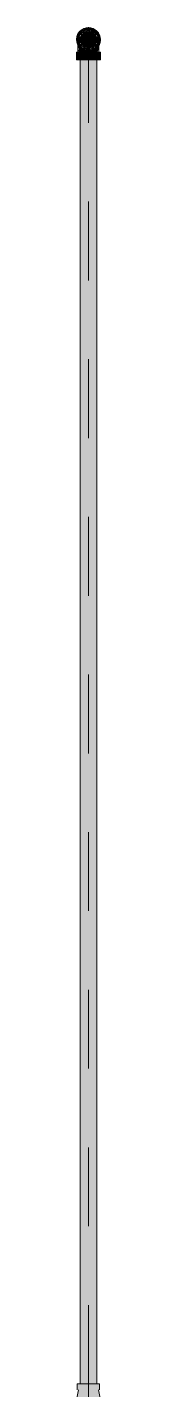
# Model space of a CAD drawing. Header units: millimetres. Extents: x -4000 to 187956, y -58990 to 162485.
# Drawn here: x 64125 to 64175, y 136731 to 139475 of the extents above; entities that cross this region are included whole.
import ezdxf

# ---------------------------------------------------------------- set-up
doc = ezdxf.new("R2010")
doc.units = ezdxf.units.MM
doc.linetypes.add('Dash 1_16_', pattern=[317.5, 158.75, -158.75])
for name, color, linetype, lineweight in [('F-SPRN', 3, 'Continuous', 9), ('P-PIPE', 3, 'Continuous', 9), ('P-PIPE-CNTR', 3, 'Continuous', 9)]:
    doc.layers.add(name, color=color, linetype=linetype, lineweight=lineweight)

# ---------------------------------------------------------------- blocks, each defined once
blk = doc.blocks.new('Sprinkler_Up - DN20-V60-FFS - TANG 1')
at = {"layer": 'F-SPRN', "transparency": 33554534}
for points in [[(-22.2, 0), (-3.9, 0.7), (-1.7, 2.9), (-1.2, 3.5), (-0.6, 4), (0.6, 4), (1.2, 3.5), (1.7, 2.9), (4.6, 0), (22.2, 0), (18, 13.1), (6.9, 21.2), (-6.9, 21.2), (-18, 13.1), (-20.5, 5.2)], [(0, -21.2), (6.9, -21.2), (18, -13.1), (22.2, 0), (3.9, -0.7), (1.7, -2.9), (1.2, -3.5), (0.6, -4), (-0.6, -4), (-1.2, -3.5), (-1.7, -2.9), (-4.6, 0), (-22.2, 0), (-18, -13.1), (-6.9, -21.2)], [(0, -16.7), (4.3, -16.1), (11.8, -11.8), (16.1, -4.3), (15, 6.3), (11.8, 11.8), (8.3, 14.4), (0, 16.7), (-4.3, 16.1), (-11.8, 11.8), (-16.1, 4.3), (-16.1, -4.3), (-11.8, -11.8), (-8.3, -14.4)], [(0, -15.6), (7.8, -13.5), (13.5, -7.8), (15.1, -4), (14.1, 6.3), (13.5, 7.8), (7.8, 13.5), (0, 15.6), (-7.8, 13.5), (-11, 11), (-15.1, 4), (-15.1, -4), (-11, -11), (-7.8, -13.5)], [(-10.9, -5.5), (-10.9, 5.4), (-14.5, 5.4), (-14.5, -5.5)], [(-7.7, -5.5), (-7.7, 5.4), (-10.9, 5.4), (-10.9, -5.5)], [(0, -5.5), (0, 5.4), (-7.7, 5.4), (-7.7, -5.5)], [(0, 0), (5.7, 0), (2.9, 4.9), (-2.9, 4.9), (-5.7, 0)], [(2.9, -4.9), (5.7, 0), (-5.7, 0), (-2.9, -4.9)], [(-4.6, 0), (4.6, 0), (0, 4.6)], [(0, -4.6), (4.6, 0), (-4.6, 0)], [(0, -2.6), (1.3, 0), (-1.8, 0)], [(-1.3, 0), (1.8, 0), (0, 2.6)], [(7.7, -5.5), (7.7, 5.4), (0, 5.4), (0, -5.5)], [(10.9, -5.5), (10.9, 5.4), (7.7, 5.4), (7.7, -5.5)], [(14.5, -5.5), (14.5, 5.4), (10.9, 5.4), (10.9, -5.5)]]:
    blk.add_hatch(color=1, dxfattribs=at).paths.add_polyline_path(points)
at = {"layer": 'F-SPRN', "color": 1}
for p, q in [((-11.5, 5.4), (-14.5, 5.4)), ((-14.5, 5.4), (-11.3, 5.4)), ((-14.5, 5.4), (-14.5, 3.7)), ((-14.5, 3.3), (-14.5, 0)), ((-11.5, 5.4), (-11.5, 4)), ((-10.9, 1.9), (-10.9, 3.6)), ((-10.8, 5.4), (-8, 5.4)), ((-8.1, 5.4), (-10.8, 5.4)), ((-8.1, 5.4), (-8.1, 2.8)), ((-8.1, 2.5), (-8.1, 0.7)), ((-7.7, 4.8), (-7.7, 2.7)), ((-7.7, 4.8), (-7.7, 2.7)), ((-7.7, 2.1), (-7.7, 0.5)), ((-7.7, 2.1), (-7.7, 0.5)), ((-6.7, 5.4), (-4.7, 5.4)), ((-5.8, 3.8), (-5.8, 2.2)), ((-2.1, 0), (-2.1, 0)), ((-2.1, 0), (-2.1, -0.1)), ((0, 2.1), (-0.1, 2.1)), ((2.1, 0), (2.1, 0.1)), ((2.1, 0), (2.1, 0)), ((4.7, 5.4), (6.5, 5.4)), ((7.7, 5.4), (10.8, 5.4)), ((7.7, 5.2), (7.7, 2.7)), ((7.7, 5.2), (7.7, 2.7)), ((7.7, 2.3), (7.7, 0.5)), ((7.7, 2.3), (7.7, 0.5)), ((10.8, 5.4), (8.1, 5.4)), ((8.1, 5.4), (8.1, 2.8)), ((8.1, 2.5), (8.1, 0.4)), ((10.9, 5.4), (14.5, 5.4)), ((10.9, 3.6), (10.9, 0.2)), ((14.5, 5.4), (11.5, 5.4)), ((11.5, 5.4), (11.5, 4)), ((11.5, 3), (11.5, 0.2)), ((14.5, 5.4), (14.5, -5.5)), ((-14.5, -1.3), (-14.5, -3.7)), ((-11.1, -5.5), (-14.5, -5.5)), ((-14.5, -5.5), (-11.5, -5.5)), ((-10.9, -2.6), (-10.9, -1.3)), ((-10.8, -5.5), (-8.1, -5.5)), ((-7.8, -5.5), (-10.8, -5.5)), ((-8.1, -4.2), (-8.1, -5.5)), ((-7.7, -2.7), (-7.7, -4)), ((-7.7, -2.7), (-7.7, -4)), ((-7, -5.5), (-5.8, -5.5)), ((-4.8, -5.5), (-7, -5.5)), ((-5.8, -2.3), (-5.8, -3.8)), ((0, -2.1), (0.1, -2.1)), ((7, -5.5), (4.8, -5.5)), ((5.8, -2.2), (5.8, -3.8)), ((5.8, -5.5), (7, -5.5)), ((7.7, -0.5), (7.7, -2.3)), ((7.7, -0.5), (7.7, -2.3)), ((7.7, -2.7), (7.7, -5.4)), ((7.7, -2.7), (7.7, -5.4)), ((10.8, -5.5), (7.7, -5.5)), ((8.1, -0.4), (8.1, -2.5)), ((8.1, -2.8), (8.1, -5.5)), ((8.1, -5.5), (10.8, -5.5)), ((10.9, -0.2), (10.9, -3.6)), ((14.5, -5.5), (10.9, -5.5)), ((11.5, -0.2), (11.5, -3)), ((11.5, -4), (11.5, -5.5)), ((11.5, -5.5), (14.5, -5.5))]:
    blk.add_line(p, q, dxfattribs=at)
at = {"layer": 'F-SPRN', "color": 1, "flags": 128}
for points in [[(-0.6, 2), (-0.7, 2), (-0.8, 1.9), (-0.9, 1.9), (-0.9, 1.9), (-1, 1.8), (-1.1, 1.8), (-1.2, 1.7), (-1.2, 1.7), (-1.3, 1.6), (-1.4, 1.6), (-1.4, 1.5), (-1.5, 1.5), (-1.5, 1.4), (-1.6, 1.3), (-1.6, 1.3), (-1.7, 1.2), (-1.7, 1.1), (-1.8, 1.1), (-1.8, 1), (-1.9, 0.9), (-1.9, 0.8), (-1.9, 0.8), (-2, 0.7), (-2, 0.6), (-2, 0.5), (-2, 0.5), (-2, 0.4), (-2.1, 0.3), (-2.1, 0.2), (-2.1, 0.1), (-2.1, 0)], [(-0.5, 2), (-0.6, 2), (-0.6, 2)], [(-0.1, 2.1), (-0.1, 2.1), (-0.2, 2.1), (-0.3, 2.1), (-0.4, 2), (-0.5, 2)], [(2.1, 0.1), (2.1, 0.2), (2.1, 0.2), (2.1, 0.3), (2, 0.4), (2, 0.5), (2, 0.6), (2, 0.7), (1.9, 0.7), (1.9, 0.8), (1.9, 0.9), (1.8, 1), (1.8, 1), (1.8, 1.1), (1.7, 1.2), (1.7, 1.2), (1.6, 1.3), (1.6, 1.4), (1.5, 1.4), (1.4, 1.5), (1.4, 1.5), (1.3, 1.6), (1.3, 1.7), (1.2, 1.7), (1.1, 1.7), (1.1, 1.8), (1, 1.8), (0.9, 1.9), (0.8, 1.9), (0.8, 1.9), (0.7, 2), (0.6, 2), (0.5, 2), (0.4, 2), (0.4, 2), (0.3, 2.1), (0.2, 2.1), (0.1, 2.1), (0, 2.1)], [(-2.1, -0.1), (-2.1, -0.2), (-2.1, -0.2), (-2.1, -0.3)], [(-2.1, -0.3), (-2, -0.4), (-2, -0.5), (-2, -0.6), (-2, -0.7), (-1.9, -0.7), (-1.9, -0.8), (-1.9, -0.9), (-1.8, -1), (-1.8, -1), (-1.8, -1.1), (-1.7, -1.2), (-1.7, -1.2), (-1.6, -1.3), (-1.6, -1.4), (-1.5, -1.4), (-1.4, -1.5), (-1.4, -1.5), (-1.3, -1.6), (-1.3, -1.7), (-1.2, -1.7), (-1.1, -1.7), (-1.1, -1.8), (-1, -1.8), (-0.9, -1.9), (-0.8, -1.9), (-0.8, -1.9), (-0.7, -2), (-0.6, -2), (-0.5, -2), (-0.4, -2), (-0.4, -2), (-0.3, -2.1), (-0.2, -2.1), (-0.1, -2.1), (0, -2.1)], [(0.1, -2.1), (0.1, -2.1), (0.2, -2.1), (0.3, -2.1), (0.4, -2), (0.5, -2), (0.6, -2), (0.6, -2), (0.7, -2), (0.8, -1.9), (0.9, -1.9), (0.9, -1.9), (1, -1.8), (1.1, -1.8), (1.2, -1.7), (1.2, -1.7), (1.3, -1.6), (1.4, -1.6), (1.4, -1.5), (1.5, -1.5), (1.5, -1.4), (1.6, -1.3), (1.6, -1.3), (1.7, -1.2), (1.7, -1.1), (1.8, -1.1), (1.8, -1), (1.9, -0.9), (1.9, -0.8), (1.9, -0.8), (2, -0.7), (2, -0.6), (2, -0.5), (2, -0.5), (2, -0.4), (2.1, -0.3), (2.1, -0.2), (2.1, -0.1), (2.1, 0)]]:
    blk.add_lwpolyline(points, dxfattribs=at)
at = {"layer": 'F-SPRN', "color": 1}
for radius, start, end in [(22.2, 360, 180), (21.9, 165.6773, 179.2615), (21.9, 144.7698, 162.401), (21.9, 126.6942, 143.2701), (16.7, 167.6802, 180), (16.7, 167.6802, 180), (16.7, 157.6142, 164.9693), (16.7, 157.6142, 164.9693), (15.6, 166.4265, 180), (15.6, 166.4265, 180), (15.6, 156.3845, 165), (15.6, 156.3845, 165), (16.7, 136.7213, 149.931), (16.7, 136.7213, 149.931), (15.6, 150.9409, 156.0102), (15.6, 150.9409, 156.0102), (15.6, 138.4214, 150), (15.6, 138.4214, 150), (21.9, 108.2621, 125.7507), (16.7, 121.4181, 130.5751), (16.7, 121.4181, 130.5751), (15.6, 120.5262, 133.2078), (15.6, 120.5262, 133.2078), (16.7, 106.5995, 120), (16.7, 106.5995, 120), (15.6, 114.4363, 119.9813), (15.6, 114.4363, 119.9813), (21.9, 99.348, 107.901), (4.63, 155.7832, 180), (4.63, 155.7832, 180), (16.7, 96.4143, 105), (16.7, 96.4143, 105), (4.63, 109.0192, 138.2703), (4.63, 109.0192, 138.2703), (21.9, 90.145, 98.8503), (15.6, 95.5762, 100.6843), (15.6, 95.5762, 100.6843), (2.56, 109.0192, 168.8278), (2.56, 109.0192, 168.8278), (2.04, 109.0192, 180), (16.7, 83.0684, 90), (16.7, 83.0684, 90), (4.63, 17.9592, 90), (4.63, 17.9592, 90), (3.81, 57.0577, 90), (2.56, 14.5599, 90), (2.56, 14.5599, 90), (2.04, 10.4703, 90), (21.9, 72.5583, 89.4624), (15.6, 75.573, 80.5892), (15.6, 75.573, 80.5892), (3.81, 16.1605, 43.8358), (15.6, 67.5614, 74.5481), (15.6, 67.5614, 74.5481), (16.7, 60, 75), (16.7, 60, 75), (15.6, 60.0187, 65.5637), (15.6, 60.0187, 65.5637), (21.9, 54.2493, 71.7379), (15.6, 46.7922, 60), (15.6, 46.7922, 60), (16.7, 49.4249, 58.5819), (16.7, 49.4249, 58.5819), (15.6, 30, 41.5786), (15.6, 30, 41.5786), (16.7, 30, 43.2787), (16.7, 30, 43.2787), (21.9, 36.7299, 53.3058), (15.6, 23.9898, 29.5646), (15.6, 23.9898, 29.5646), (15.6, 15, 23.6155), (15.6, 15, 23.6155), (15.6, 360, 13.6618), (15.6, 0, 13.6618), (16.7, 15, 22.3858), (16.7, 15, 22.3858), (16.7, 360, 12.3198), (16.7, 0, 12.3198), (21.9, 17.599, 35.2302), (21.9, 0.7385, 14.3227), (22.2, 180, 360), (21.9, 180.7385, 194.3227), (21.9, 195.1849, 215.2302), (21.9, 216.7299, 233.3058), (16.7, 180, 192.3198), (16.7, 180, 192.3198), (16.7, 195.0307, 204.6121), (16.7, 195.0307, 204.6121), (15.6, 181.9082, 193.6618), (15.6, 181.9082, 193.6618), (15.6, 197.3339, 209.5646), (15.6, 197.3339, 209.5646), (16.7, 210.069, 223.2787), (16.7, 210.069, 223.2787), (15.6, 212.5472, 221.5786), (15.6, 212.5472, 221.5786), (21.9, 234.2493, 251.7379), (16.7, 229.4249, 238.5819), (16.7, 229.4249, 238.5819), (15.6, 233.795, 240), (15.6, 233.795, 240), (16.7, 240, 255), (16.7, 240, 255), (15.6, 240.0187, 254.5481), (15.6, 240.0187, 254.5481), (21.9, 252.5583, 269.4624), (4.63, 197.9592, 0), (4.63, 197.9592, 360), (15.6, 255, 267.64), (15.6, 255, 267.64), (3.81, 196.1605, 360), (2.56, 191.1677, 0), (2.56, 191.1677, 360), (2.04, 190.4703, 0), (16.7, 263.0684, 270), (16.7, 263.0684, 270), (21.9, 270.145, 278.8503), (15.6, 275.5762, 280.6843), (15.6, 275.5762, 280.6843), (16.7, 276.4143, 285), (16.7, 276.4143, 285), (21.9, 279.348, 287.901), (16.7, 286.5995, 300), (16.7, 286.5995, 300), (15.6, 294.4363, 299.9813), (15.6, 294.4363, 299.9813), (21.9, 288.2621, 305.7507), (15.6, 300, 313.2078), (15.6, 300, 313.2078), (16.7, 301.4181, 310.5751), (16.7, 301.4181, 310.5751), (15.6, 318.4214, 330), (15.6, 318.4214, 330), (16.7, 316.7213, 330), (16.7, 316.7213, 330), (21.9, 306.6942, 323.2701), (15.6, 330.4354, 345), (15.6, 330.4354, 336.3845), (15.6, 339.6139, 345), (15.6, 346.3382, 360), (15.6, 346.3382, 360), (16.7, 335.3879, 345), (16.7, 335.3879, 345), (16.7, 347.6802, 360), (16.7, 347.6802, 360), (21.9, 324.7698, 344.8151), (21.9, 345.6773, 359.2615)]:
    blk.add_arc((0, 0), radius, start, end, dxfattribs=at)
blk = doc.blocks.new('Steel_Elbow_Threaded_HoaPhat - Standard-V100-FFS - TANG 1')
at = {"layer": 'P-PIPE', "lineweight": 13, "transparency": 33554534}
for points in [[(64150, 139426), (64156.2, 139426.8), (64162.1, 139429.2), (64167.1, 139433), (64170.9, 139438), (64173.3, 139443.8), (64174.1, 139450.1), (64173.3, 139456.4), (64170.9, 139462.1), (64167.1, 139467.1), (64162.1, 139471), (64156.2, 139473.4), (64150, 139474.2), (64143.8, 139473.4), (64137.9, 139471), (64133, 139467.1), (64129.1, 139462.1), (64126.7, 139456.3), (64125.9, 139450.1), (64126.7, 139443.8), (64129.1, 139438), (64133, 139433), (64137.9, 139429.2), (64143.8, 139426.8)], [(64133, 139409.5), (64150, 139409.5), (64150, 139424.7), (64125.9, 139424.7), (64126.7, 139409.5), (64129.1, 139409.5)], [(64174.1, 139409.5), (64173.3, 139424.7), (64150, 139424.7), (64150, 139409.5), (64173.3, 139409.5)]]:
    blk.add_hatch(color=1, dxfattribs=at).paths.add_polyline_path(points)
h = blk.add_hatch(color=1, dxfattribs=at)
h.paths.add_polyline_path([(64133.1, 139434.9), (64130.5, 139439.5), (64131.4, 139435.6)])
h.paths.add_polyline_path([(64130.4, 139424.7), (64150, 139424.7), (64150, 139428.9), (64142.8, 139430.2), (64144.1, 139428.3), (64136.6, 139433), (64132.6, 139437.1), (64133.8, 139431.9), (64131.4, 139435.6), (64129.1, 139441.6), (64129.4, 139433), (64130.5, 139433.3), (64130.6, 139429.2), (64129.3, 139428.9)])
h = blk.add_hatch(color=1, dxfattribs=at)
h.paths.add_polyline_path([(64157.2, 139430.2), (64159.7, 139430.2), (64155.9, 139428.3)])
h.paths.add_polyline_path([(64168.3, 139424.7), (64169.7, 139428.5), (64169.9, 139435.9), (64170.2, 139440), (64168.8, 139439.5), (64162.8, 139432.6), (64157.2, 139430.2), (64150, 139428.9), (64150, 139424.7), (64166, 139424.7)])
h.paths.add_polyline_path([(64165.7, 139433.4), (64166.1, 139435.6), (64168.2, 139436.4)])
at = {"layer": 'P-PIPE', "color": 20, "lineweight": 13}
for p, q in [((64134.7, 139464.7), (64135.3, 139465.3)), ((64136.5, 139466.4), (64137.2, 139466.9)), ((64137.2, 139466.9), (64137.9, 139467.4)), ((64139.3, 139468.3), (64140, 139468.7)), ((64141.6, 139469.5), (64142.3, 139469.8)), ((64142.3, 139469.8), (64143.1, 139470.1)), ((64149.8, 139471.2), (64150, 139471.2)), ((64152.5, 139471.1), (64153.4, 139471)), ((64161.2, 139468), (64161.9, 139467.5)), ((64164.6, 139465.4), (64165.2, 139464.8)), ((64128.9, 139450.1), (64128.9, 139450.1)), ((64128.9, 139442.9), (64128.9, 139443.6)), ((64128.9, 139442.2), (64128.9, 139442.9)), ((64128.9, 139439), (64128.9, 139439.8)), ((64128.9, 139438.2), (64128.9, 139439)), ((64129, 139452.6), (64129.1, 139453.5)), ((64129.5, 139455.1), (64129.7, 139455.9)), ((64133, 139462.7), (64133.6, 139463.4)), ((64166.3, 139463.6), (64166.8, 139462.9)), ((64166.8, 139462.9), (64167.3, 139462.2)), ((64167.3, 139462.2), (64167.8, 139461.5)), ((64167.8, 139461.5), (64168.2, 139460.8)), ((64168.2, 139460.8), (64168.7, 139460.1)), ((64168.7, 139460.1), (64169, 139459.3)), ((64169, 139459.3), (64169.4, 139458.5)), ((64170.3, 139456.2), (64170.5, 139455.3)), ((64170.8, 139453.7), (64171, 139452.8)), ((64171.1, 139451.2), (64171.1, 139450.3)), ((64171.1, 139450.3), (64171.2, 139450.1)), ((64171.2, 139450.1), (64171.2, 139450.1)), ((64171.2, 139445.1), (64171.2, 139444.4)), ((64171.2, 139444.4), (64171.2, 139443.8)), ((64171.2, 139443.8), (64171.2, 139443.1)), ((64171.2, 139439.2), (64171.2, 139438.4)), ((64125.9, 139424.7), (64125.9, 139409.5)), ((64130.3, 139424.7), (64125.9, 139424.7)), ((64150, 139424.7), (64125.9, 139424.7)), ((64128.9, 139424.7), (64142.8, 139424.7)), ((64130.1, 139424.7), (64131.7, 139424.7)), ((64133, 139424.7), (64130.3, 139424.7)), ((64131.7, 139424.7), (64132.8, 139424.7)), ((64133.8, 139424.7), (64136.4, 139424.7)), ((64142.7, 139424.7), (64134, 139424.7)), ((64136.4, 139424.7), (64142.8, 139424.7)), ((64143.7, 139424.7), (64150, 139424.7)), ((64143.7, 139424.7), (64150, 139424.7)), ((64150, 139424.7), (64143.8, 139424.7)), ((64156.2, 139424.7), (64150, 139424.7)), ((64174.1, 139424.7), (64150, 139424.7)), ((64150, 139424.7), (64156.3, 139424.7)), ((64150, 139424.7), (64156.3, 139424.7)), ((64157.2, 139424.7), (64163.6, 139424.7)), ((64157.2, 139424.7), (64171.2, 139424.7)), ((64166, 139424.7), (64157.3, 139424.7)), ((64163.6, 139424.7), (64166.2, 139424.7)), ((64168.5, 139424.7), (64167.1, 139424.7)), ((64167.2, 139424.7), (64168.3, 139424.7)), ((64174.1, 139424.7), (64168.5, 139424.7)), ((64174.1, 139409.5), (64174.1, 139424.7)), ((64125.9, 139409.5), (64133, 139409.5)), ((64125.9, 139409.5), (64150, 139409.5)), ((64133.8, 139409.5), (64137.9, 139409.5)), ((64138.2, 139409.5), (64150, 139409.5)), ((64150, 139409.5), (64161.8, 139409.5)), ((64150, 139409.5), (64174.1, 139409.5)), ((64162.1, 139409.5), (64166.2, 139409.5)), ((64167.1, 139409.5), (64174.1, 139409.5))]:
    blk.add_line(p, q, dxfattribs=at)
at = {"layer": 'P-PIPE', "color": 20, "lineweight": 13, "flags": 128}
for points in [[(64135.3, 139465.3), (64135.9, 139465.8), (64136.5, 139466.4)], [(64137.9, 139467.4), (64138.6, 139467.9), (64139.3, 139468.3)], [(64140, 139468.7), (64140.8, 139469.1), (64141.6, 139469.5)], [(64143.1, 139470.1), (64143.9, 139470.3), (64144.8, 139470.6)], [(64144.8, 139470.6), (64145.6, 139470.8), (64146.4, 139470.9)], [(64146.4, 139470.9), (64147.2, 139471.1), (64148.1, 139471.1)], [(64148.1, 139471.1), (64148.9, 139471.2), (64149.8, 139471.2)], [(64150, 139471.2), (64150.8, 139471.2), (64151.7, 139471.2), (64152.5, 139471.1)], [(64153.4, 139471), (64154.2, 139470.8), (64155, 139470.6)], [(64155, 139470.6), (64155.8, 139470.4), (64156.7, 139470.2)], [(64156.7, 139470.2), (64157.5, 139469.9), (64158.2, 139469.6), (64159, 139469.2), (64159.8, 139468.8)], [(64159.8, 139468.8), (64160.5, 139468.4), (64161.2, 139468)], [(64161.9, 139467.5), (64162.6, 139467.1), (64163.3, 139466.5)], [(64163.3, 139466.5), (64163.9, 139466), (64164.6, 139465.4)], [(64165.2, 139464.8), (64165.8, 139464.2), (64166.3, 139463.6)], [(64128.9, 139450.1), (64128.9, 139450.9), (64128.9, 139451.8), (64129, 139452.6)], [(64128.9, 139449.7), (64128.9, 139449.9), (64128.9, 139450), (64128.9, 139450.1)], [(64128.9, 139449.3), (64128.9, 139449.5), (64128.9, 139449.7)], [(64128.9, 139448.4), (64128.9, 139448.7), (64128.9, 139449), (64128.9, 139449.3)], [(64128.9, 139447.5), (64128.9, 139448), (64128.9, 139448.4)], [(64128.9, 139446.1), (64128.9, 139446.6), (64128.9, 139447.1), (64128.9, 139447.5)], [(64128.9, 139444.9), (64128.9, 139445.5), (64128.9, 139446.1)], [(64128.9, 139443.6), (64128.9, 139444.3), (64128.9, 139444.9)], [(64128.9, 139439.8), (64128.9, 139440.6), (64128.9, 139441.4), (64128.9, 139442.2)], [(64128.9, 139424.7), (64128.9, 139425.7), (64128.9, 139426.7), (64128.9, 139427.7), (64128.9, 139428.7), (64128.9, 139429.7), (64128.9, 139430.7), (64128.9, 139431.7), (64128.9, 139432.7), (64128.9, 139433.6), (64128.9, 139434.6), (64128.9, 139435.5), (64128.9, 139436.4), (64128.9, 139437.3), (64128.9, 139438.2)], [(64129.1, 139453.5), (64129.3, 139454.3), (64129.5, 139455.1)], [(64129.7, 139455.9), (64129.9, 139456.7), (64130.2, 139457.5), (64130.5, 139458.3), (64130.9, 139459.1), (64131.2, 139459.9)], [(64131.2, 139459.9), (64131.6, 139460.6), (64132.1, 139461.3)], [(64132.1, 139461.3), (64132.5, 139462), (64133, 139462.7)], [(64133.6, 139463.4), (64134.1, 139464), (64134.7, 139464.7)], [(64169.4, 139458.5), (64169.7, 139457.8), (64170, 139457), (64170.3, 139456.2)], [(64170.5, 139455.3), (64170.7, 139454.5), (64170.8, 139453.7)], [(64171, 139452.8), (64171.1, 139452), (64171.1, 139451.2)], [(64171.2, 139450.1), (64171.2, 139450), (64171.2, 139449.9), (64171.2, 139449.8), (64171.2, 139449.6)], [(64171.2, 139449.6), (64171.2, 139449.4), (64171.2, 139449.1)], [(64171.2, 139449.1), (64171.2, 139448.8), (64171.2, 139448.5), (64171.2, 139448.1)], [(64171.2, 139448.1), (64171.2, 139447.7), (64171.2, 139447.2)], [(64171.2, 139447.2), (64171.2, 139446.7), (64171.2, 139446.2)], [(64171.2, 139446.2), (64171.2, 139445.6), (64171.2, 139445.1)], [(64171.2, 139443.1), (64171.2, 139442.4), (64171.2, 139441.6), (64171.2, 139440.9), (64171.2, 139440.1), (64171.2, 139439.2)], [(64171.2, 139438.4), (64171.2, 139437.5), (64171.2, 139436.6), (64171.2, 139435.7), (64171.2, 139434.8), (64171.2, 139433.9), (64171.2, 139432.9), (64171.2, 139432), (64171.2, 139431), (64171.2, 139430), (64171.2, 139429), (64171.2, 139428), (64171.2, 139427), (64171.2, 139426), (64171.2, 139424.9), (64171.2, 139424.7)]]:
    blk.add_lwpolyline(points, dxfattribs=at)
at = {"layer": 'P-PIPE', "color": 20, "lineweight": 13}
for radius, start, end in [(24.1, 90, 270), (24.1, 90, 164.8633), (21.1, 130, 141.5729), (21.1, 112.9314, 123.6981), (21.1, 99.9303, 104.963), (21.1, 91.1041, 98.9613), (24.1, 285, 90), (24.1, 270, 90), (21.1, 75.037, 90), (21.1, 54.2198, 67.6765), (21.1, 38.4271, 50), (24.1, 165, 270), (24.1, 164.8633, 165), (21.1, 172.2328, 178.0289), (21.1, 181.9562, 187.2796), (21.1, 165.7343, 170), (21.1, 195.0335, 203.6422), (21.1, 154.6252, 162.3991), (21.1, 205.3678, 209.9924), (21.1, 150.0026, 154.1966), (21.1, 213.7408, 218.4146), (21.1, 321.5854, 326.2592), (21.1, 25.3748, 29.9974), (21.1, 330.0076, 334.6322), (21.1, 17.6009, 24.7351), (21.1, 336.3578, 344.9665), (21.1, 10, 14.2657), (21.1, 345.7465, 350), (21.1, 1.9711, 7.7672), (21.1, 352.7204, 358.0438), (21.1, 218.9512, 230), (21.1, 234.1976, 239.9895), (21.1, 240.7988, 247.0623), (21.1, 255.0343, 270), (21.1, 270, 275.2662), (24.1, 270, 285), (21.1, 279.9464, 284.9657), (21.1, 292.3295, 305.8024), (21.1, 310, 321.0488)]:
    blk.add_arc((64150, 139450.1), radius, start, end, dxfattribs=at)
blk = doc.blocks.new('Steel_Transition_Threaded_HoaPhat - Standard-V101-FFS - TANG 1')
at = {"layer": 'P-PIPE', "lineweight": 13, "transparency": 33554534}
h = blk.add_hatch(color=1, dxfattribs=at)
h.paths.add_polyline_path([(64150, 139427.6), (64155.8, 139428.4), (64161.3, 139430.6), (64165.9, 139434.2), (64169.5, 139438.8), (64171.7, 139444.3), (64172.5, 139450.1), (64171.5, 139456.4), (64169.5, 139461.3), (64165.9, 139466), (64161.3, 139469.6), (64155.8, 139471.8), (64150, 139472.6), (64144.2, 139471.8), (64138.8, 139469.6), (64134.1, 139466), (64130.5, 139461.3), (64128.3, 139455.9), (64127.5, 139450.1), (64128.3, 139444.3), (64130.5, 139438.8), (64134.1, 139434.2), (64138.8, 139430.6), (64144.2, 139428.4)])
h.paths.add_polyline_path([(64150, 139430), (64144.8, 139430.7), (64140, 139432.7), (64135.8, 139435.9), (64132.6, 139440), (64130.6, 139444.9), (64129.9, 139450.1), (64131, 139456.4), (64132.6, 139460.1), (64135.8, 139464.3), (64140, 139467.5), (64144.8, 139469.5), (64150, 139470.2), (64155.2, 139469.5), (64160.1, 139467.5), (64164.2, 139464.3), (64169, 139456.4), (64169.4, 139455.3), (64170.1, 139450.1), (64169.4, 139444.9), (64167.4, 139440), (64164.2, 139435.9), (64160.1, 139432.7), (64155.2, 139430.7)])
for points in [[(64150, 139430), (64150, 139433.7), (64141.8, 139435.9), (64135.8, 139441.9), (64133.6, 139450.1), (64135.8, 139458.3), (64141.8, 139464.3), (64150, 139466.5), (64150, 139470.2), (64144.8, 139469.5), (64140, 139467.5), (64135.8, 139464.3), (64131, 139456.4), (64130.6, 139455.3), (64129.9, 139450.1), (64130.6, 139444.9), (64132.6, 139440), (64135.8, 139435.9), (64140, 139432.7), (64144.8, 139430.7)], [(64150, 139431.6), (64154.8, 139432.2), (64159.3, 139434.1), (64163.1, 139437), (64166, 139440.8), (64167.9, 139445.3), (64168.5, 139450.1), (64167.2, 139456.4), (64166, 139459.3), (64163.1, 139463.2), (64159.3, 139466.1), (64154.8, 139468), (64150, 139468.6), (64145.2, 139468), (64140.8, 139466.1), (64136.9, 139463.2), (64132.8, 139456.4), (64132.1, 139454.9), (64131.5, 139450.1), (64132.1, 139445.3), (64134, 139440.8), (64136.9, 139437), (64140.8, 139434.1), (64145.2, 139432.2)], [(64150, 139430), (64155.2, 139430.7), (64160.1, 139432.7), (64164.2, 139435.9), (64167.4, 139440), (64169.4, 139444.9), (64170.1, 139450.1), (64169, 139456.4), (64167.4, 139460.1), (64164.2, 139464.3), (64160.1, 139467.5), (64155.2, 139469.5), (64150, 139470.2), (64150, 139466.5), (64158.2, 139464.3), (64164.2, 139458.3), (64166.4, 139450.1), (64164.2, 139441.9), (64158.2, 139435.9), (64150, 139433.7)]]:
    blk.add_hatch(color=1, dxfattribs=at).paths.add_polyline_path(points)
at = {"layer": 'P-PIPE', "color": 20, "lineweight": 13}
for radius, start, end in [(22.5, 90, 270), (22.5, 90, 165), (20.1, 128.8856, 148.1553), (18.5, 123.4976, 133.2041), (18.5, 123.4976, 133.2041), (20.1, 109.6859, 125.0043), (18.5, 106.819, 120), (18.5, 106.819, 120), (16.4, 115.1607, 120), (16.4, 107.4657, 111.9681), (20.1, 100.9975, 105), (18.5, 91.4353, 103.2046), (18.5, 91.4353, 103.2046), (16.4, 96.2132, 104.6042), (20.1, 90.5246, 98.5089), (22.5, 315, 90), (22.5, 270, 90), (18.5, 78.0986, 90), (18.5, 78.0986, 90), (20.1, 75.0607, 87.9279), (18.5, 60, 75), (18.5, 60, 75), (16.4, 66.9681, 72.9388), (20.1, 54.9957, 75), (18.5, 46.7959, 56.5024), (18.5, 46.7959, 56.5024), (20.1, 31.8447, 51.1144), (22.5, 165, 180), (22.5, 180, 195), (22.5, 195, 270), (20.1, 166.0499, 193.9501), (20.1, 161.6229, 165), (20.1, 197.2551, 210), (20.1, 150, 161.6229), (18.5, 166.5939, 193.4061), (18.5, 166.5939, 180), (18.5, 180, 193.4061), (18.5, 159.9387, 165), (18.5, 159.9387, 165), (18.5, 195, 202.3768), (18.5, 195, 202.3768), (20.1, 211.8447, 231.1144), (16.4, 168.5467, 178.9063), (16.4, 184.8393, 191.4533), (18.5, 136.4297, 150), (18.5, 136.4297, 150), (18.5, 210, 223.5703), (18.5, 210, 223.5703), (16.4, 158.0319, 163.506), (16.4, 143.5463, 150), (16.4, 210.6635, 216.4537), (16.4, 230.4733, 236.6389), (16.4, 121.0738, 128.0319), (16.4, 50.4733, 56.6389), (20.1, 308.8856, 328.1553), (16.4, 30, 38.0319), (18.5, 30, 43.5703), (18.5, 30, 43.5703), (18.5, 316.4297, 330), (18.5, 316.4297, 330), (16.4, 338.0319, 342.8691), (16.4, 353.5463, 8.0319), (18.5, 337.6232, 345), (18.5, 337.6232, 345), (20.1, 18.3771, 30), (18.5, 15, 20.0613), (18.5, 15, 20.0613), (20.1, 330, 342.7449), (18.5, 346.5939, 13.4061), (18.5, 346.5939, 13.4061), (20.1, 15, 18.3771), (20.1, 346.0499, 13.9501), (18.5, 226.7959, 236.5024), (18.5, 226.7959, 236.5024), (20.1, 234.9957, 240), (20.1, 240, 255), (18.5, 240, 255), (18.5, 240, 255), (16.4, 240, 246.5955), (16.4, 250.3629, 255), (20.1, 255.0607, 267.9279), (18.5, 258.0986, 270), (18.5, 258.0986, 270), (16.4, 264.1652, 268.506), (22.5, 270, 315), (20.1, 270.5246, 278.5089), (18.5, 271.4353, 283.2046), (18.5, 271.4353, 283.2046), (16.4, 276.2132, 283.9063), (20.1, 280.9975, 285), (16.4, 287.4657, 291.9681), (18.5, 286.819, 300), (18.5, 286.819, 300), (16.4, 293.4045, 300), (20.1, 289.6859, 305.0043), (18.5, 303.4976, 313.2041), (18.5, 303.4976, 313.2041)]:
    blk.add_arc((64150, 139450.1), radius, start, end, dxfattribs=at)

msp = doc.modelspace()

# ---------------------------------------------------------------- hatches: boundary and pattern name
at = {"layer": 'P-PIPE', "transparency": 33554534}
for points in [[(64141.7, 139435.6), (64142.8, 139437.6), (64141.7, 139441.7), (64142.8, 139445.9), (64145.8, 139449), (64157.2, 139454.3), (64158.4, 139458.4), (64157.2, 139462.6), (64155.9, 139464.3), (64150, 139466.8), (64141.7, 139464.6), (64135.5, 139458.4), (64133.3, 139450.1), (64135.5, 139441.7), (64138.2, 139438.3)], [(64150, 139433.4), (64158.4, 139435.6), (64161.8, 139438.3), (64166.1, 139445.8), (64166.1, 139454.4), (64161.8, 139461.9), (64158.4, 139464.6), (64150, 139466.8), (64145.7, 139466.2), (64138.2, 139461.9), (64133.9, 139454.4), (64133.9, 139445.8), (64138.2, 139438.3), (64141.7, 139435.6)], [(64150, 136742.6), (64150, 139409.5), (64133.3, 139409.5), (64133.9, 136742.6), (64145.7, 136742.6)], [(64150, 136742.6), (64166.7, 136742.6), (64166.1, 139409.5), (64150, 139409.5), (64150, 136828.3)], [(64167.5, 136706.9), (64174.8, 136706.9), (64169.4, 136730.8), (64129.9, 136730.8), (64126.1, 136706.9), (64162.4, 136706.9)], [(64134.1, 136730.8), (64172.5, 136730.8), (64171.7, 136742.6), (64127.5, 136742.6), (64128.3, 136730.8), (64130.5, 136730.8)]]:
    msp.add_hatch(color=1, dxfattribs=at).paths.add_polyline_path(points)

# ---------------------------------------------------------------- linework, layer by layer
at = {"layer": 'P-PIPE', "color": 20, "lineweight": 13}
for p, q in [((64133.3, 139409.5), (64133.3, 136742.6)), ((64137.9, 139409.5), (64133.3, 139409.5)), ((64161.8, 139409.5), (64138.2, 139409.5)), ((64166.7, 139409.5), (64162.1, 139409.5)), ((64166.7, 136742.6), (64166.7, 139409.5)), ((64129.9, 136730.8), (64125.2, 136706.9)), ((64127.5, 136742.6), (64127.5, 136730.8)), ((64128.3, 136742.6), (64127.5, 136742.6)), ((64172.5, 136742.6), (64127.5, 136742.6)), ((64130.5, 136742.6), (64128.3, 136742.6)), ((64133.2, 136742.6), (64130.5, 136742.6)), ((64133.3, 136742.6), (64133.9, 136742.6)), ((64134, 136742.6), (64138.2, 136742.6)), ((64138.1, 136742.6), (64134.1, 136742.6)), ((64138.7, 136742.6), (64161.3, 136742.6)), ((64161.3, 136742.6), (64138.8, 136742.6)), ((64161.8, 136742.6), (64166, 136742.6)), ((64165.9, 136742.6), (64161.9, 136742.6)), ((64166.1, 136742.6), (64166.7, 136742.6)), ((64171.7, 136742.6), (64166.8, 136742.6)), ((64174.8, 136706.9), (64170.1, 136730.8)), ((64172.5, 136742.6), (64171.7, 136742.6)), ((64172.5, 136730.8), (64172.5, 136742.6))]:
    msp.add_line(p, q, dxfattribs=at)
at = {"layer": 'P-PIPE', "color": 1}
for centre, radius, start, end in [((64150, 139458.4), 8.35, 69.0027, 79.2369), ((64150, 139450.1), 16.7, 170.1108, 177.203), ((64150, 139450.1), 16.7, 182.797, 189.8892), ((64150, 139450.1), 16.7, 190.2154, 195.2487), ((64150, 139450.1), 16.7, 157.579, 164.2722), ((64150, 139441.7), 8.35, 172.0327, 181.5407), ((64150, 139441.7), 8.35, 199.9004, 209.0413), ((64150, 139441.7), 8.35, 131.0366, 150), ((64150, 139441.7), 8.35, 115.6806, 125.5287), ((64150, 139441.7), 8.35, 100.6842, 114.0387), ((64150, 139441.7), 8.35, 90, 100.6842), ((64150, 139458.4), 8.35, 270, 280.6842), ((64150, 139458.4), 8.35, 316.3183, 330), ((64150, 139458.4), 8.35, 20.1285, 29.0413), ((64150, 139458.4), 8.35, 8.0385, 17.9918), ((64150, 139458.4), 8.35, 352.2824, 1.6717), ((64150, 139450.1), 16.7, 46.0317, 57.203), ((64150, 139450.1), 16.7, 308.1274, 313.9683), ((64150, 139450.1), 16.7, 39.3092, 45.2846), ((64150, 139450.1), 16.7, 314.7154, 320.6908), ((64150, 139450.1), 16.7, 32.3031, 39.2955), ((64150, 139450.1), 16.7, 26.1093, 31.0974), ((64150, 139450.1), 16.7, 328.9026, 336.686), ((64150, 139450.1), 16.7, 16.9375, 22.421), ((64150, 139450.1), 16.7, 337.2636, 343.0625), ((64150, 139450.1), 16.7, 4.3093, 9.8892), ((64150, 139450.1), 16.7, 231.8726, 237.203), ((64150, 139441.7), 8.35, 226.6998, 237.8461), ((64150, 139441.7), 8.35, 249.0027, 259.2369), ((64150, 139450.1), 16.7, 264.6626, 273.5288)]:
    msp.add_arc(centre, radius, start, end, dxfattribs=at)
at = {"layer": 'P-PIPE-CNTR', "color": 1, "linetype": 'Dash 1_16_'}
for p, q in [((64150, 139472.6), (64150, 139475.1)), ((64150, 139471.2), (64150, 139472.6)), ((64150, 139468.6), (64150, 139470.2)), ((64150, 139463.6), (64150, 139465.2)), ((64125, 139450.1), (64127.5, 139450.1)), ((64127.8, 139450.1), (64131.5, 139450.1)), ((64131.5, 139450.1), (64133.3, 139450.1)), ((64136.9, 139450.1), (64140.4, 139450.1)), ((64140.4, 139450.1), (64142.3, 139450.1)), ((64145.4, 139450.1), (64147.6, 139450.1)), ((64148.7, 139450.1), (64150, 139450.1)), ((64150, 139459.8), (64150, 139462.6)), ((64150, 139456.4), (64150, 139459.1)), ((64150, 139452.6), (64150, 139454.3)), ((64150, 139450.1), (64150, 139452.1)), ((64150, 139448), (64150, 139450.1)), ((64150, 139450.1), (64151.3, 139450.1)), ((64150, 139445.9), (64150, 139447.5)), ((64150, 139441.1), (64150, 139444.6)), ((64150, 139438.1), (64150, 139440.4)), ((64151.8, 139450.1), (64154.6, 139450.1)), ((64155.7, 139450.1), (64163.5, 139450.1)), ((64166.4, 139450.1), (64168.5, 139450.1)), ((64168.5, 139450.1), (64172.2, 139450.1)), ((64172.5, 139450.1), (64175, 139450.1)), ((64150, 139435), (64150, 139436.5)), ((64150, 139432.2), (64150, 139433.4)), ((64150, 139430), (64150, 139431.6)), ((64150, 139427.6), (64150, 139428.9)), ((64150, 139425.1), (64150, 139427.6)), ((64150, 136742.6), (64150, 139409.5)), ((64150, 136742.6), (64150, 139409.5))]:
    msp.add_line(p, q, dxfattribs=at)
at = {"layer": 'P-PIPE-CNTR', "color": 20, "lineweight": 13}
for p, q in [((64150, 139449.5), (64150, 139450.1)), ((64150, 139447.7), (64150, 139449.2)), ((64150, 139442.6), (64150, 139446)), ((64150, 139441.4), (64150, 139442.6)), ((64150, 139438.8), (64150, 139440.8)), ((64150, 139435.7), (64150, 139437.2)), ((64150, 139432.9), (64150, 139434.1)), ((64150, 139430.5), (64150, 139432.2)), ((64150, 139428), (64150, 139429.4)), ((64150, 139426.1), (64150, 139427.9)), ((64150, 139424.7), (64150, 139426.1)), ((64150, 139409.5), (64150, 139424.7)), ((64150, 136693.6), (64150, 136742.6))]:
    msp.add_line(p, q, dxfattribs=at)

# ---------------------------------------------------------------- block references
at = {"layer": 'F-SPRN', "color": 1}
msp.add_blockref('Sprinkler_Up - DN20-V60-FFS - TANG 1', (64150, 139450.1), dxfattribs=at)
at = {"layer": 'P-PIPE', "color": 20, "lineweight": 13}
for name in ['Steel_Elbow_Threaded_HoaPhat - Standard-V100-FFS - TANG 1', 'Steel_Transition_Threaded_HoaPhat - Standard-V101-FFS - TANG 1']:
    msp.add_blockref(name, (0, 0), dxfattribs=at)

doc.saveas('drawing.dxf')
